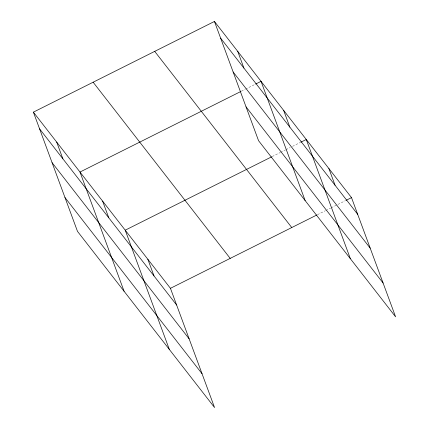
<?xml version="1.0" encoding="UTF-8"?>
<svg xmlns="http://www.w3.org/2000/svg" width="429" height="429" viewBox="0 0 429 429"><rect width="100%" height="100%" fill="white"/><g stroke="black" fill="none" stroke-linecap="round" stroke-linejoin="round"><path stroke-width="0.32" stroke-dasharray="2.15 1.61" d="M241.329 91.227L244.916 89.43M245.511 89.13L255.073 84.341M272.217 156.547L279.987 152.654M280.582 152.354L285.365 149.962M285.961 149.662L290.143 147.565M292.535 146.369L300.3 142.482M317.449 214.682L325.214 210.795M325.815 210.494L330.593 208.097M331.188 207.802L345.527 200.616"/><path stroke-width="0.64" d="M33.392 112.146L170.447 288.32L214.554 407.55L77.493 231.376L33.392 112.146L214.446 21.45L351.507 197.624L395.608 316.854L258.553 140.68L214.446 21.45M240.733 91.527L79.992 172.045L124.094 291.275M255.668 84.041L261.046 81.349L305.153 200.579M271.621 156.848L125.22 230.18L169.326 349.415M300.901 142.181L306.274 139.489L350.38 258.719M170.447 288.32L316.849 214.983M346.128 200.316L351.507 197.624M220.624 38.154L357.684 214.328M233.14 71.986L370.2 248.16M246.037 106.848L383.092 283.022M154.697 51.378L291.758 227.552M93.141 82.218L230.196 258.392M39.57 128.85L176.63 305.024M52.086 162.682L189.141 338.856M64.977 197.544L202.038 373.718M328.887 168.554L335.07 185.258M283.66 110.419L289.838 127.123M237.746 51.4L243.924 68.104M147.833 259.25L154.011 275.954M102.606 201.115L108.784 217.814M56.692 142.096L62.87 158.8"/></g></svg>
